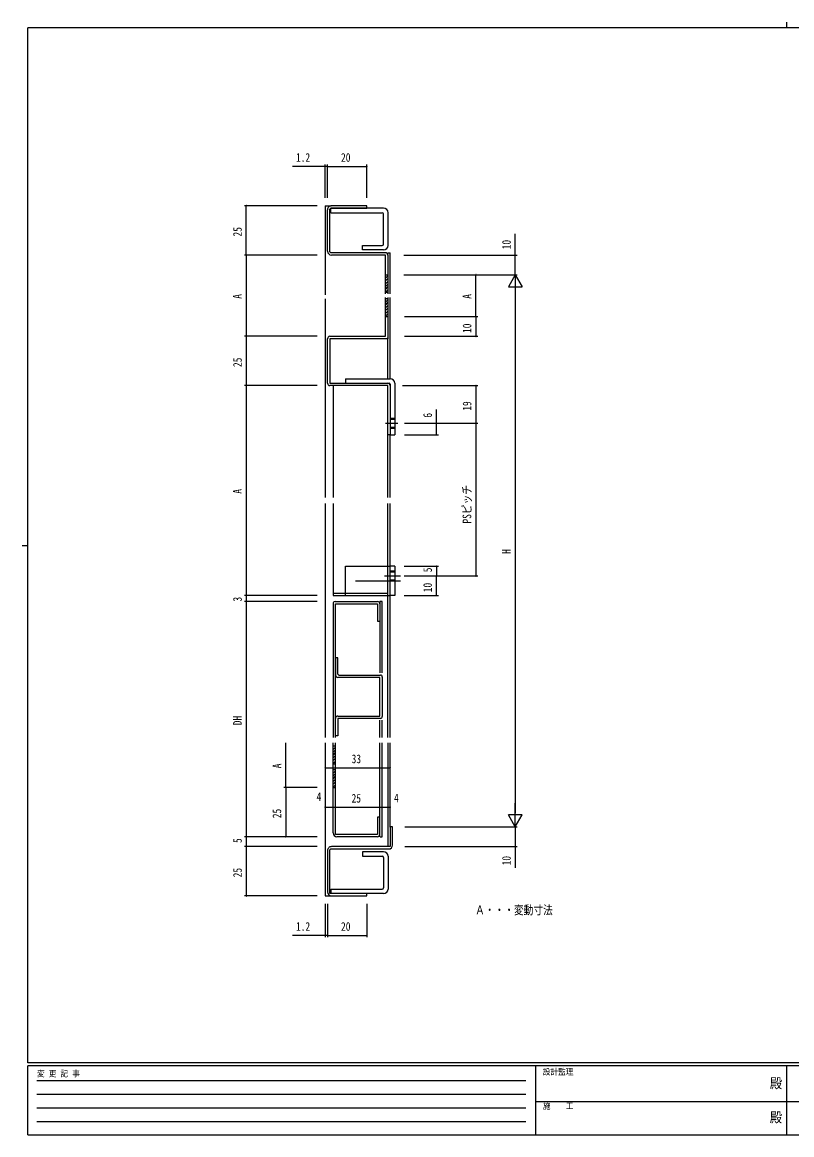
# Model space of a CAD drawing. Units: millimetres, scale not verified. Extents: x -397 to 397, y -282 to 282.
# Drawn here: x -397 to -6, y -282 to 282 of the extents above; entities that cross this region are included whole.
import ezdxf
from ezdxf.enums import TextEntityAlignment as Align

# ---------------------------------------------------------------- set-up
doc = ezdxf.new("R2010")
doc.units = ezdxf.units.MM
doc.header["$LTSCALE"] = 2
for name, color, linetype in [('0-1_USER1', 3, 'Continuous'), ('0-2_YKK_11', 7, 'Continuous'), ('0-3_YKK_12', 2, 'Continuous'), ('0-4_YKK_13', 4, 'Continuous'), ('0-6_YKK_D', 6, 'Continuous'), ('0-7_YKK_ZWAK', 7, 'Continuous')]:
    doc.layers.add(name, color=color, linetype=linetype)
doc.styles.add('ＭＳ ゴシック', font='')
doc.styles.get('ＭＳ ゴシック').set_extended_font_data('MS Gothic')

msp = doc.modelspace()

# ---------------------------------------------------------------- linework, layer by layer
at = {"layer": '0-2_YKK_11'}
for p, q in [((-241.792, 166.02), (-241.792, 187.02)), ((-240.092, 187.82), (-221.792, 187.82)), ((-240.092, 165.22), (-240.592, 165.72)), ((-212.392, 165.22), (-240.14, 165.22)), ((-211.192, 164.122), (-211.192, 144.324)), ((-212.392, 154.02), (-211.192, 154.02)), ((-211.192, 145.02), (-212.392, 145.02)), ((-211.192, 141.82), (-212.392, 141.82)), ((-212.392, 132.82), (-211.192, 132.82)), ((-241.792, 99.02), (-241.792, 121.62)), ((-238.992, -12.628), (-238.992, -80.72)), ((-237.992, -11.68), (-216.392, -11.68)), ((-236.093, -48.977), (-214.991, -48.977)), ((-213.993, -49.917), (-213.993, -69.977)), ((-237.792, -79.777), (-237.792, -70.977)), ((-215.193, -80.72), (-215.193, -71.873)), ((-213.992, -80.72), (-213.992, -71.873)), ((-238.992, -128.98), (-238.992, -83.399)), ((-215.192, -130.98), (-215.192, -83.399)), ((-237.792, -84.98), (-238.992, -84.98)), ((-238.992, -93.98), (-237.792, -93.98)), ((-237.792, -96.98), (-238.992, -96.98)), ((-238.992, -105.98), (-237.792, -105.98)), ((-208.792, -135.282), (-208.792, -125.98)), ((-216.392, -130.98), (-236.992, -130.98)), ((-241.792, -137.98), (-241.792, -158.98)), ((-240.112, -137.18), (-210.773, -137.18))]:
    msp.add_line(p, q, dxfattribs=at)
for points in [[(-240.592, 165.72), (-240.592, 187.32), (-240.092, 187.82)], [(-221.792, 187.82), (-221.792, 189.02), (-240.092, 189.02)], [(-212.392, 144.296), (-212.392, 164.02), (-239.792, 164.02)], [(-240.592, 122.82), (-212.392, 122.82), (-212.392, 142.524)], [(-211.192, 142.49), (-211.192, 121.62), (-240.592, 121.62), (-240.592, 99.02), (-211.192, 99.02)], [(-209.992, 97.82), (-209.992, 72.82), (-211.192, 72.82), (-211.192, 97.82), (-240.592, 97.82)], [(-237.792, -80.72), (-237.792, -12.88), (-216.392, -12.88), (-216.392, -21.68), (-215.192, -21.68)], [(-213.992, -47.757), (-213.992, -11.68), (-215.193, -11.68), (-215.193, -47.757)], [(-236.093, -48.977), (-236.593, -48.477), (-236.593, -40.177), (-237.793, -40.177)], [(-237.792, -40.177), (-237.792, -48.977), (-237.792, -50.177)], [(-236.592, -69.777), (-215.191, -69.777), (-215.191, -50.177), (-236.592, -50.177)], [(-214.991, -70.977), (-236.593, -70.977), (-236.593, -79.777), (-237.793, -79.777)], [(-215.192, -120.98), (-216.392, -120.98), (-216.392, -129.78), (-237.792, -129.78), (-237.792, -83.399)], [(-215.152, -130.98), (-213.992, -130.98), (-213.992, -83.399)], [(-208.792, -125.98), (-209.992, -125.98), (-209.992, -135.98), (-239.792, -135.98)], [(-221.79, -159.78), (-240.592, -159.78), (-240.592, -137.68), (-240.092, -137.18)], [(-240.094, -160.98), (-221.792, -160.98), (-221.792, -159.78)]]:
    msp.add_lwpolyline(points, dxfattribs=at)
for centre, radius, start, end in [((-239.792, 187.02), 2, 89.99998, 180.00002), ((-239.792, 166.02), 2, 180.00002, 270), ((-212.392, 164.02), 1.2, 0, 89.99998), ((-240.592, 121.62), 1.2, 89.99998, 180.00002), ((-240.592, 99.02), 1.2, 180.00002, 270), ((-211.192, 97.82), 1.2, 0, 89.99998), ((-237.992, -12.68), 1, 89.99998, 180.00002), ((-216.392, -12.88), 1.2, 0, 89.99998), ((-236.592, -48.977), 1.2, 180.00002, 270), ((-214.991, -49.977), 1, 0, 89.99998), ((-236.592, -70.977), 1.2, 89.99998, 180.00002), ((-214.991, -69.977), 1, 270, 0), ((-236.992, -128.98), 2, 180.00002, 270), ((-216.392, -129.78), 1.2, 270, 0), ((-210.792, -135.18), 2, 270, 0), ((-239.792, -137.98), 2, 89.99998, 180.00002), ((-239.792, -158.98), 2, 180.00002, 270)]:
    msp.add_arc(centre, radius, start, end, dxfattribs=at)
at = {"layer": '0-3_YKK_12'}
for p, q in [((-242.992, 189.02), (-240.02, 189.02)), ((-242.992, 189.02), (-242.992, 143.82)), ((-209.992, 144.337), (-209.992, 165.22)), ((-242.992, 141.82), (-242.992, 41.07)), ((-209.992, 101.32), (-209.992, 142.504)), ((-211.192, 101.32), (-211.192, 122.12)), ((-211.192, 41.07), (-211.192, 72.82)), ((-209.992, 41.07), (-209.992, 72.82)), ((-242.992, 38.07), (-242.992, -80.72)), ((-211.192, -80.72), (-211.192, 38.07)), ((-209.992, -80.72), (-209.992, 38.07)), ((-242.992, -83.399), (-242.992, -160.98)), ((-211.192, -83.399), (-211.192, -135.98)), ((-209.992, -126.038), (-209.992, -83.399)), ((-242.992, -160.98), (-240.094, -160.98))]:
    msp.add_line(p, q, dxfattribs=at)
msp.add_lwpolyline([(-211.192, 164.122), (-211.192, 165.22), (-209.992, 165.22)], dxfattribs=at)
at = {"layer": '0-4_YKK_13'}
for p, q in [((-240.092, 185.517), (-240.092, 187.817)), ((-213.392, 187.817), (-240.092, 187.817)), ((-240.092, 185.517), (-213.992, 185.517)), ((-213.392, 169.517), (-213.392, 184.917)), ((-211.092, 168.917), (-211.092, 185.517)), ((-224.092, 168.917), (-213.992, 168.917)), ((-224.092, 166.617), (-224.092, 168.917)), ((-213.392, 166.617), (-224.092, 166.617)), ((-212.392, 153.72), (-212.092, 154.02)), ((-212.392, 152.306), (-211.192, 153.506)), ((-212.392, 150.892), (-211.192, 152.092)), ((-212.392, 149.477), (-211.192, 150.677)), ((-212.392, 148.063), (-211.192, 149.263)), ((-212.392, 146.649), (-211.192, 147.849)), ((-212.392, 145.235), (-211.192, 146.435)), ((-212.392, 141.52), (-212.092, 141.82)), ((-212.392, 140.106), (-211.192, 141.306)), ((-212.392, 138.692), (-211.192, 139.892)), ((-212.392, 137.277), (-211.192, 138.477)), ((-212.392, 135.863), (-211.192, 137.063)), ((-212.392, 134.449), (-211.192, 135.649)), ((-212.392, 133.035), (-211.192, 134.235)), ((-238.992, 97.82), (-238.992, 41.07)), ((-232.692, 101.32), (-232.692, 99.02)), ((-232.692, 101.32), (-209.992, 101.32)), ((-232.692, 99.02), (-210.492, 99.02)), ((-209.992, 98.52), (-209.992, 72.82)), ((-207.692, 99.02), (-207.692, 72.82)), ((-209.992, 81.32), (-207.692, 81.32)), ((-209.992, 80.82), (-207.692, 80.82)), ((-212.402, 78.82), (-206.094, 78.82)), ((-209.992, 76.82), (-207.692, 76.82)), ((-209.992, 76.32), (-207.692, 76.32)), ((-209.992, 72.82), (-207.692, 72.82)), ((-238.992, 38.07), (-238.992, -8.68)), ((-207.692, 6.32), (-209.992, 6.32)), ((-207.692, 6.32), (-207.692, -8.68)), ((-212.913, 1.32), (-204.805, 1.32)), ((-209.992, 3.82), (-207.692, 3.82)), ((-209.992, 3.32), (-207.692, 3.32)), ((-227.632, -1.18), (-204.805, -1.18)), ((-209.992, -0.68), (-207.692, -0.68)), ((-207.692, -1.18), (-209.992, -1.18)), ((-238.992, -7.48), (-211.192, -7.48)), ((-238.992, -8.68), (-211.192, -8.68)), ((-224.992, -8.68), (-209.992, -8.68)), ((-207.692, -8.68), (-209.992, -8.68)), ((-238.992, -85.28), (-238.692, -84.98)), ((-238.992, -86.694), (-237.792, -85.494)), ((-238.992, -88.108), (-237.792, -86.908)), ((-238.992, -89.523), (-237.792, -88.323)), ((-238.992, -90.937), (-237.792, -89.737)), ((-238.992, -92.351), (-237.792, -91.151)), ((-238.992, -93.765), (-237.792, -92.565)), ((-238.992, -97.28), (-238.692, -96.98)), ((-238.992, -98.694), (-237.792, -97.494)), ((-238.992, -100.108), (-237.792, -98.908)), ((-238.992, -101.523), (-237.792, -100.323)), ((-238.992, -102.937), (-237.792, -101.737)), ((-238.992, -104.351), (-237.792, -103.151)), ((-238.992, -105.765), (-237.792, -104.565)), ((-224.092, -138.58), (-224.092, -140.88)), ((-213.392, -138.58), (-224.092, -138.58)), ((-224.092, -140.88), (-213.992, -140.88)), ((-211.092, -140.88), (-211.092, -157.48)), ((-213.392, -141.48), (-213.392, -156.88)), ((-240.092, -157.48), (-240.092, -159.78)), ((-240.092, -157.48), (-213.992, -157.48)), ((-213.392, -159.78), (-240.092, -159.78))]:
    msp.add_line(p, q, dxfattribs=at)
msp.add_lwpolyline([(-232.692, -8.68), (-232.692, 6.32), (-209.992, 6.32)], dxfattribs=at)
for centre, radius, start, end in [((-213.392, 185.517), 2.3, 0, 90), ((-213.992, 184.917), 0.6, 0, 90), ((-213.992, 169.517), 0.6, 270, 0), ((-213.392, 168.917), 2.3, 270, 0), ((-210.492, 98.52), 0.5, 0, 90), ((-209.992, 99.02), 2.3, 0, 90), ((-213.992, -141.48), 0.6, 0, 90), ((-213.392, -140.88), 2.3, 0, 90), ((-213.992, -156.88), 0.6, 270, 0), ((-213.392, -157.48), 2.3, 270, 0)]:
    msp.add_arc(centre, radius, start, end, dxfattribs=at)
at = {"layer": '0-6_YKK_D'}
for p, q in [((-242.992, 193.02), (-242.992, 210.02)), ((-241.792, 196.965), (-241.792, 210.02)), ((-241.792, 193.02), (-241.792, 210.02)), ((-241.792, 209.02), (-240.092, 209.02)), ((-241.792, 209.02), (-221.792, 209.02)), ((-221.792, 193.02), (-221.792, 210.02)), ((-246.992, 189.02), (-283.992, 189.02)), ((-282.992, 164.02), (-282.992, 189.02)), ((-146.495, 164.02), (-146.495, 174.76)), ((-246.992, 164.02), (-283.992, 164.02)), ((-253.222, 164.02), (-283.992, 164.02)), ((-282.992, 164.02), (-282.992, 122.82)), ((-203.148, 164.02), (-145.495, 164.02)), ((-146.495, 154.02), (-146.495, 164.02)), ((-203.114, 154.02), (-145.495, 154.02)), ((-202.81, 154.02), (-145.495, 154.02)), ((-166.495, 132.82), (-166.495, 154.02)), ((-146.495, 154.02), (-149.995, 147.958)), ((-146.495, 154.02), (-146.495, 141.896)), ((-146.495, 154.02), (-142.995, 147.958)), ((-149.995, 147.958), (-142.995, 147.958)), ((-146.495, 147.02), (-146.495, -118.98)), ((-202.788, 132.82), (-165.495, 132.82)), ((-202.788, 132.82), (-165.495, 132.82)), ((-166.495, 132.82), (-166.495, 122.82)), ((-246.992, 122.82), (-283.992, 122.82)), ((-253.102, 122.82), (-283.992, 122.82)), ((-282.992, 122.82), (-282.992, 97.82)), ((-202.778, 122.82), (-165.495, 122.82)), ((-253.125, 97.82), (-283.992, 97.82)), ((-246.992, 97.82), (-283.992, 97.82)), ((-282.992, 97.82), (-282.992, -8.68)), ((-203.692, 97.82), (-165.495, 97.82)), ((-166.495, 97.82), (-166.495, 78.82)), ((-186.495, 78.82), (-186.495, 85.72)), ((-202.734, 78.82), (-165.495, 78.82)), ((-186.495, 72.82), (-186.495, 78.82)), ((-166.495, 78.82), (-166.495, 1.32)), ((-202.728, 72.82), (-185.495, 72.82)), ((-202.849, 6.32), (-185.495, 6.32)), ((-186.495, 6.32), (-186.495, 1.32)), ((-202.849, 1.32), (-185.495, 1.32)), ((-202.707, 1.32), (-165.495, 1.32)), ((-186.495, -8.68), (-186.495, 1.32)), ((-246.992, -8.68), (-283.992, -8.68)), ((-253.102, -8.68), (-283.992, -8.68)), ((-282.992, -8.68), (-282.992, -11.68)), ((-202.849, -8.68), (-185.495, -8.68)), ((-253.279, -11.68), (-283.992, -11.68)), ((-246.992, -11.68), (-283.992, -11.68)), ((-282.992, -11.68), (-282.992, -130.98)), ((-262.992, -105.98), (-262.992, -83.399)), ((-242.992, -95.98), (-209.992, -95.98)), ((-246.992, -105.98), (-263.992, -105.98)), ((-253.083, -105.98), (-263.992, -105.98)), ((-262.992, -105.98), (-262.992, -130.98)), ((-242.992, -115.98), (-238.992, -115.98)), ((-238.992, -115.98), (-213.992, -115.98)), ((-213.992, -115.98), (-209.992, -115.98)), ((-146.495, -125.98), (-146.495, -113.855)), ((-142.995, -119.917), (-149.995, -119.917)), ((-146.495, -125.98), (-149.995, -119.917)), ((-146.495, -125.98), (-142.995, -119.917)), ((-202.579, -125.98), (-145.495, -125.98)), ((-146.495, -125.98), (-146.495, -135.98)), ((-246.992, -130.98), (-283.992, -130.98)), ((-282.992, -130.98), (-282.992, -135.98)), ((-253.02, -130.98), (-263.992, -130.98)), ((-246.992, -135.98), (-283.992, -135.98)), ((-253.223, -135.98), (-283.992, -135.98)), ((-282.992, -135.98), (-282.992, -160.98)), ((-202.569, -135.98), (-145.495, -135.98)), ((-146.495, -135.98), (-146.495, -146.72)), ((-246.992, -160.98), (-283.992, -160.98)), ((-242.992, -164.98), (-242.992, -181.98)), ((-241.792, -164.98), (-241.792, -181.98)), ((-221.792, -164.98), (-221.792, -181.98)), ((-241.792, -170.109), (-241.792, -181.98)), ((-241.792, -180.98), (-240.092, -180.98)), ((-241.792, -180.98), (-221.792, -180.98))]:
    msp.add_line(p, q, dxfattribs=at)
for points in [[(-241.792, 209.02), (-242.992, 209.02), (-259.592, 209.02)], [(-241.792, -180.98), (-242.992, -180.98), (-259.592, -180.98)]]:
    msp.add_lwpolyline(points, dxfattribs=at)
for centre, start, end in [((-242.992, 209.02), 0, 180), ((-242.992, 209.02), 180, 0), ((-241.792, 209.02), 0, 180), ((-241.792, 209.02), 0, 180), ((-241.792, 209.02), 180, 0), ((-241.792, 209.02), 180, 0), ((-221.792, 209.02), 0, 180), ((-221.792, 209.02), 180, 0), ((-282.992, 189.02), 90, 270), ((-282.992, 189.02), 270, 90), ((-282.992, 164.02), 90, 270), ((-282.992, 164.02), 90, 270), ((-282.992, 164.02), 270, 90), ((-282.992, 164.02), 270, 90), ((-146.495, 164.02), 90, 270), ((-146.495, 164.02), 270, 90), ((-166.495, 154.02), 90, 270), ((-166.495, 154.02), 270, 90), ((-166.495, 132.82), 90, 270), ((-166.495, 132.82), 90, 270), ((-166.495, 132.82), 270, 90), ((-166.495, 132.82), 270, 90), ((-282.992, 122.82), 90, 270), ((-282.992, 122.82), 90, 270), ((-282.992, 122.82), 270, 90), ((-282.992, 122.82), 270, 90), ((-166.495, 122.82), 90, 270), ((-166.495, 122.82), 270, 90), ((-282.992, 97.82), 90, 270), ((-282.992, 97.82), 90, 270), ((-282.992, 97.82), 270, 90), ((-282.992, 97.82), 270, 90), ((-166.495, 97.82), 90, 270), ((-166.495, 97.82), 270, 90), ((-186.495, 78.82), 90, 270), ((-186.495, 78.82), 270, 90), ((-166.495, 78.82), 90, 270), ((-166.495, 78.82), 90, 270), ((-166.495, 78.82), 270, 90), ((-166.495, 78.82), 270, 90), ((-186.495, 72.82), 90, 270), ((-186.495, 72.82), 270, 90), ((-186.495, 6.32), 90, 270), ((-186.495, 6.32), 270, 90), ((-186.495, 1.32), 90, 270), ((-186.495, 1.32), 90, 270), ((-186.495, 1.32), 270, 90), ((-186.495, 1.32), 270, 90), ((-166.495, 1.32), 90, 270), ((-166.495, 1.32), 270, 90), ((-282.992, -8.68), 90, 270), ((-282.992, -8.68), 90, 270), ((-282.992, -8.68), 270, 90), ((-282.992, -8.68), 270, 90), ((-186.495, -8.68), 90, 270), ((-186.495, -8.68), 270, 90), ((-282.992, -11.68), 90, 270), ((-282.992, -11.68), 90, 270), ((-282.992, -11.68), 270, 90), ((-282.992, -11.68), 270, 90), ((-242.992, -95.98), 0, 180), ((-209.992, -95.98), 0, 180), ((-242.992, -95.98), 180, 0), ((-209.992, -95.98), 180, 0), ((-262.992, -105.98), 90, 270), ((-262.992, -105.98), 90, 270), ((-262.992, -105.98), 270, 90), ((-262.992, -105.98), 270, 90), ((-242.992, -115.98), 0, 180), ((-242.992, -115.98), 180, 0), ((-238.992, -115.98), 0, 180), ((-238.992, -115.98), 0, 180), ((-238.992, -115.98), 180, 0), ((-238.992, -115.98), 180, 0), ((-213.992, -115.98), 0, 180), ((-213.992, -115.98), 0, 180), ((-213.992, -115.98), 180, 0), ((-213.992, -115.98), 180, 0), ((-209.992, -115.98), 0, 180), ((-209.992, -115.98), 180, 0), ((-282.992, -130.98), 90, 270), ((-282.992, -130.98), 90, 270), ((-282.992, -130.98), 270, 90), ((-282.992, -130.98), 270, 90), ((-262.992, -130.98), 90, 270), ((-262.992, -130.98), 270, 90), ((-282.992, -135.98), 90, 270), ((-282.992, -135.98), 90, 270), ((-282.992, -135.98), 270, 90), ((-282.992, -135.98), 270, 90), ((-146.495, -135.98), 90, 270), ((-146.495, -135.98), 270, 90), ((-282.992, -160.98), 90, 270), ((-282.992, -160.98), 270, 90), ((-242.992, -180.98), 0, 180), ((-242.992, -180.98), 180, 0), ((-241.792, -180.98), 0, 180), ((-241.792, -180.98), 0, 180), ((-241.792, -180.98), 180, 0), ((-241.792, -180.98), 180, 0), ((-221.792, -180.98), 0, 180), ((-221.792, -180.98), 180, 0)]:
    msp.add_arc(centre, 0.106, start, end, dxfattribs=at)
at = {"layer": '0-7_YKK_ZWAK'}
for p, q in [((-8.886, 282.1), (-8.886, 279.3)), ((376.1, 279.3), (-393.9, 279.3)), ((-393.9, -245.7), (-393.9, 279.3)), ((-396.7, 16.8), (-393.9, 16.8)), ((376.1, -245.7), (-393.9, -245.7)), ((338.3, -247.1), (-393.9, -247.1)), ((-393.9, -282.1), (-393.9, -247.1)), ((-136.3, -247.1), (-136.3, -282.1)), ((-8.9, -247.1), (-8.9, -282.1)), ((-389.301, -254.612), (-141.109, -254.612)), ((-389.301, -261.541), (-141.109, -261.541)), ((-389.301, -268.47), (-141.109, -268.47)), ((-136.3, -265.299), (-7.5, -265.299)), ((-7.5, -265.299), (121.3, -265.299)), ((-389.301, -275.398), (-141.109, -275.398)), ((-393.9, -282.1), (338.3, -282.1))]:
    msp.add_line(p, q, dxfattribs=at)

# ---------------------------------------------------------------- texts
at = {"layer": '0-1_USER1', "style": 'ＭＳ ゴシック', "width": 0.8}
msp.add_text('Ａ・・・変動寸法', height=4.399, dxfattribs=at).set_placement((-166.906, -171.676), align=Align.BOTTOM_LEFT)
at = {"layer": '0-6_YKK_D', "style": 'ＭＳ ゴシック', "width": 0.8}
for s, p in [('1.2', (-257.805, 210.02)), ('20', (-234.935, 210.02)), ('33', (-229.562, -94.98)), ('4', (-247.362, -114.157)), ('25', (-229.575, -114.98)), ('4', (-208.039, -114.83)), ('1.2', (-257.805, -179.98)), ('20', (-234.935, -179.98))]:
    msp.add_text(s, height=4.399, dxfattribs=at).set_placement(p, align=Align.BOTTOM_LEFT)
for s, p in [('25', (-283.992, 173.438)), ('10', (-147.495, 166.939)), ('A', (-283.992, 141.861)), ('A', (-167.495, 141.861)), ('10', (-167.495, 124.519)), ('25', (-283.992, 107.238)), ('19', (-167.495, 85.08)), ('6', (-187.495, 81.561)), ('A', (-283.992, 43.011)), ('PSピッチ', (-167.526, 27.863)), ('H', (-147.495, 12.473)), ('5', (-187.495, 3.16)), ('10', (-187.495, -6.981)), ('3', (-283.992, -11.69)), ('DH', (-283.992, -74.436)), ('A', (-263.992, -96.249)), ('25', (-263.992, -121.562)), ('5', (-283.992, -134.14)), ('10', (-147.495, -145.501)), ('25', (-283.992, -151.562))]:
    msp.add_text(s, height=4.399, rotation=90, dxfattribs=at).set_placement(p, align=Align.BOTTOM_LEFT)
at = {"layer": '0-7_YKK_ZWAK', "style": 'ＭＳ ゴシック', "width": 0.9}
for s, height, p in [('設計監理', 3.079, (-132.531, -252.633)), ('変 更 記 事', 3.079, (-389.186, -253.547)), ('殿', 5.132, (-17.382, -260.056)), ('施\u3000\u3000工', 3.079, (-132.531, -269.954)), ('殿', 5.132, (-17.382, -277.378))]:
    msp.add_text(s, height=height, dxfattribs=at).set_placement(p, align=Align.BOTTOM_LEFT)

doc.saveas('drawing.dxf')
